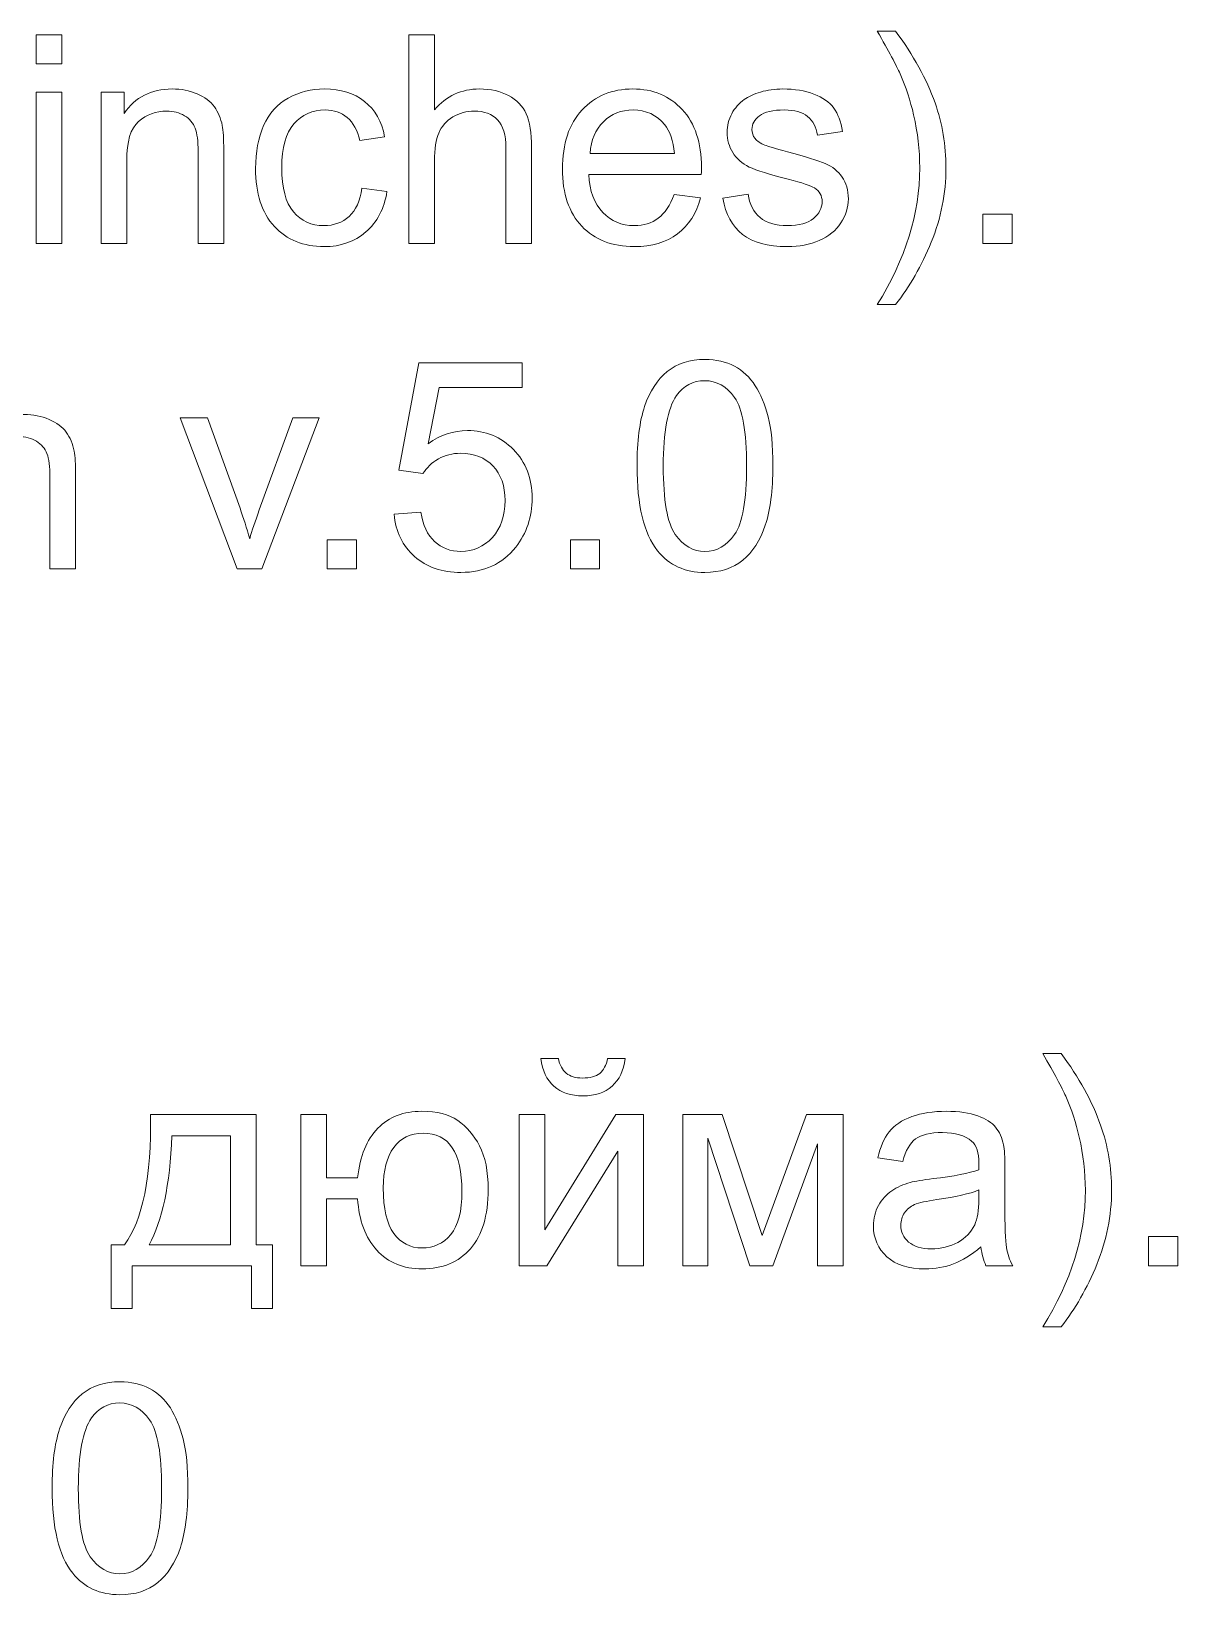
# Model space of a CAD drawing. Header units: millimetres. Extents: x -712 to 738, y -887 to 928.
# Drawn here: x 532.4 to 682.3, y 609.8 to 814.2 of the extents above; entities that cross this region are included whole.
import ezdxf

# ---------------------------------------------------------------- set-up
doc = ezdxf.new("R2010")
doc.units = ezdxf.units.MM
doc.header["$MEASUREMENT"] = 0
doc.layers.add('layer 1', color=7, linetype='Continuous')

msp = doc.modelspace()

# ---------------------------------------------------------------- linework, layer by layer
at = {"layer": 'layer 1', "color": 250, "lineweight": 9}
for points, knots in [([(533.0686, 809.9743), (533.0686, 809.9743), (533.0686, 813.7845), (533.0686, 813.7845), (533.0686, 813.7845), (533.0686, 813.7845), (536.4216, 813.7845), (536.4216, 813.7845), (536.4216, 813.7845), (536.4216, 813.7845), (536.4216, 809.9743), (536.4216, 809.9743), (536.4216, 809.9743), (536.4216, 809.9743), (533.0686, 809.9743), (533.0686, 809.9743)], [0, 0, 0, 0, 0.2, 0.2, 0.2, 0.2, 0.4, 0.4, 0.4, 0.4, 0.6, 0.6, 0.6, 0.6, 1, 1, 1, 1]), ([(581.7756, 786.5035), (581.7756, 786.5035), (581.7756, 813.7845), (581.7756, 813.7845), (581.7756, 813.7845), (581.7756, 813.7845), (585.1286, 813.7845), (585.1286, 813.7845), (585.1286, 813.7845), (585.1286, 813.7845), (585.1286, 803.9669), (585.1286, 803.9669), (585.1286, 803.9669), (586.6844, 805.7894), (588.6467, 806.6975), (591.0217, 806.6975), (591.0217, 806.6975), (592.4759, 806.6975), (593.7396, 806.4117), (594.8192, 805.8339), (594.8192, 805.8339), (595.8924, 805.256), (596.6608, 804.4622), (597.1243, 803.4461), (597.1243, 803.4461), (597.5879, 802.4301), (597.8165, 800.9505), (597.8165, 799.02), (597.8165, 799.02), (597.8165, 799.02), (597.8165, 786.5035), (597.8165, 786.5035), (597.8165, 786.5035), (597.8165, 786.5035), (594.4636, 786.5035), (594.4636, 786.5035), (594.4636, 786.5035), (594.4636, 786.5035), (594.4636, 799.0073), (594.4636, 799.0073), (594.4636, 799.0073), (594.4636, 800.6774), (594.1016, 801.8967), (593.384, 802.6587), (593.384, 802.6587), (592.6601, 803.4207), (591.644, 803.8018), (590.3232, 803.8018), (590.3232, 803.8018), (589.3389, 803.8018), (588.4117, 803.5478), (587.5417, 803.0334), (587.5417, 803.0334), (586.6717, 802.519), (586.0557, 801.8205), (585.6811, 800.9378), (585.6811, 800.9378), (585.3128, 800.0614), (585.1286, 798.8485), (585.1286, 797.299), (585.1286, 797.299), (585.1286, 797.299), (585.1286, 786.5035), (585.1286, 786.5035), (585.1286, 786.5035), (585.1286, 786.5035), (581.7756, 786.5035), (581.7756, 786.5035)], [0, 0, 0, 0, 0.05555556, 0.05555556, 0.05555556, 0.05555556, 0.11111111, 0.11111111, 0.11111111, 0.11111111, 0.16666667, 0.16666667, 0.16666667, 0.16666667, 0.22222222, 0.22222222, 0.22222222, 0.22222222, 0.27777778, 0.27777778, 0.27777778, 0.27777778, 0.33333333, 0.33333333, 0.33333333, 0.33333333, 0.38888889, 0.38888889, 0.38888889, 0.38888889, 0.44444444, 0.44444444, 0.44444444, 0.44444444, 0.5, 0.5, 0.5, 0.5, 0.55555556, 0.55555556, 0.55555556, 0.55555556, 0.61111111, 0.61111111, 0.61111111, 0.61111111, 0.66666667, 0.66666667, 0.66666667, 0.66666667, 0.72222222, 0.72222222, 0.72222222, 0.72222222, 0.77777778, 0.77777778, 0.77777778, 0.77777778, 0.83333333, 0.83333333, 0.83333333, 0.83333333, 0.88888889, 0.88888889, 0.88888889, 0.88888889, 1, 1, 1, 1]), ([(645.4185, 778.5021), (645.4185, 778.5021), (643.0181, 778.5021), (643.0181, 778.5021), (643.0181, 778.5021), (646.7267, 784.4523), (648.581, 790.4089), (648.581, 796.3719), (648.581, 796.3719), (648.581, 798.7025), (648.3143, 801.014), (647.7809, 803.3064), (647.7809, 803.3064), (647.3617, 805.1671), (646.7712, 806.9515), (646.0155, 808.6661), (646.0155, 808.6661), (645.5328, 809.7774), (644.5295, 811.6381), (643.0181, 814.2417), (643.0181, 814.2417), (643.0181, 814.2417), (645.4185, 814.2417), (645.4185, 814.2417), (645.4185, 814.2417), (647.7428, 811.13), (649.4637, 808.0057), (650.5813, 804.8686), (650.5813, 804.8686), (651.5339, 802.1697), (652.0102, 799.3438), (652.0102, 796.3909), (652.0102, 796.3909), (652.0102, 793.0443), (651.3688, 789.8057), (650.086, 786.6813), (650.086, 786.6813), (648.8096, 783.557), (647.2538, 780.8327), (645.4185, 778.5021)], [0, 0, 0, 0, 0.09090909, 0.09090909, 0.09090909, 0.09090909, 0.18181818, 0.18181818, 0.18181818, 0.18181818, 0.27272727, 0.27272727, 0.27272727, 0.27272727, 0.36363636, 0.36363636, 0.36363636, 0.36363636, 0.45454545, 0.45454545, 0.45454545, 0.45454545, 0.54545455, 0.54545455, 0.54545455, 0.54545455, 0.63636364, 0.63636364, 0.63636364, 0.63636364, 0.72727273, 0.72727273, 0.72727273, 0.72727273, 0.81818182, 0.81818182, 0.81818182, 0.81818182, 1, 1, 1, 1]), ([(533.0686, 786.5035), (533.0686, 786.5035), (533.0686, 806.2784), (533.0686, 806.2784), (533.0686, 806.2784), (533.0686, 806.2784), (536.4216, 806.2784), (536.4216, 806.2784), (536.4216, 806.2784), (536.4216, 806.2784), (536.4216, 786.5035), (536.4216, 786.5035), (536.4216, 786.5035), (536.4216, 786.5035), (533.0686, 786.5035), (533.0686, 786.5035)], [0, 0, 0, 0, 0.2, 0.2, 0.2, 0.2, 0.4, 0.4, 0.4, 0.4, 0.6, 0.6, 0.6, 0.6, 1, 1, 1, 1]), ([(541.5336, 786.5035), (541.5336, 786.5035), (541.5336, 806.2784), (541.5336, 806.2784), (541.5336, 806.2784), (541.5336, 806.2784), (544.5437, 806.2784), (544.5437, 806.2784), (544.5437, 806.2784), (544.5437, 806.2784), (544.5437, 803.4715), (544.5437, 803.4715), (544.5437, 803.4715), (545.9915, 805.6243), (548.0872, 806.6975), (550.8241, 806.6975), (550.8241, 806.6975), (552.018, 806.6975), (553.1103, 806.4816), (554.1073, 806.0561), (554.1073, 806.0561), (555.1043, 805.6307), (555.8536, 805.0655), (556.3489, 804.3733), (556.3489, 804.3733), (556.8442, 803.6811), (557.1935, 802.8556), (557.3904, 801.903), (557.3904, 801.903), (557.511, 801.2807), (557.5745, 800.1948), (557.5745, 798.6453), (557.5745, 798.6453), (557.5745, 798.6453), (557.5745, 786.5035), (557.5745, 786.5035), (557.5745, 786.5035), (557.5745, 786.5035), (554.2216, 786.5035), (554.2216, 786.5035), (554.2216, 786.5035), (554.2216, 786.5035), (554.2216, 798.5183), (554.2216, 798.5183), (554.2216, 798.5183), (554.2216, 799.8836), (554.0946, 800.906), (553.8342, 801.5792), (553.8342, 801.5792), (553.5738, 802.2523), (553.1103, 802.7921), (552.4498, 803.1985), (552.4498, 803.1985), (551.7894, 803.5986), (551.0083, 803.8018), (550.1193, 803.8018), (550.1193, 803.8018), (548.6968, 803.8018), (547.4712, 803.3509), (546.4361, 802.4428), (546.4361, 802.4428), (545.401, 801.5411), (544.8866, 799.8201), (544.8866, 797.2927), (544.8866, 797.2927), (544.8866, 797.2927), (544.8866, 786.5035), (544.8866, 786.5035), (544.8866, 786.5035), (544.8866, 786.5035), (541.5336, 786.5035), (541.5336, 786.5035)], [0, 0, 0, 0, 0.05263158, 0.05263158, 0.05263158, 0.05263158, 0.10526316, 0.10526316, 0.10526316, 0.10526316, 0.15789474, 0.15789474, 0.15789474, 0.15789474, 0.21052632, 0.21052632, 0.21052632, 0.21052632, 0.26315789, 0.26315789, 0.26315789, 0.26315789, 0.31578947, 0.31578947, 0.31578947, 0.31578947, 0.36842105, 0.36842105, 0.36842105, 0.36842105, 0.42105263, 0.42105263, 0.42105263, 0.42105263, 0.47368421, 0.47368421, 0.47368421, 0.47368421, 0.52631579, 0.52631579, 0.52631579, 0.52631579, 0.57894737, 0.57894737, 0.57894737, 0.57894737, 0.63157895, 0.63157895, 0.63157895, 0.63157895, 0.68421053, 0.68421053, 0.68421053, 0.68421053, 0.73684211, 0.73684211, 0.73684211, 0.73684211, 0.78947368, 0.78947368, 0.78947368, 0.78947368, 0.84210526, 0.84210526, 0.84210526, 0.84210526, 0.89473684, 0.89473684, 0.89473684, 0.89473684, 1, 1, 1, 1]), ([(575.6412, 793.7429), (575.6412, 793.7429), (578.9179, 793.2856), (578.9179, 793.2856), (578.9179, 793.2856), (578.556, 791.0313), (577.6415, 789.2722), (576.1619, 787.9958), (576.1619, 787.9958), (574.6823, 786.7194), (572.8597, 786.0844), (570.707, 786.0844), (570.707, 786.0844), (568.0081, 786.0844), (565.8363, 786.9671), (564.1979, 788.7325), (564.1979, 788.7325), (562.5532, 790.4978), (561.734, 793.0253), (561.734, 796.3147), (561.734, 796.3147), (561.734, 798.4484), (562.0896, 800.3091), (562.7945, 801.9094), (562.7945, 801.9094), (563.4994, 803.5033), (564.5726, 804.7035), (566.0204, 805.4973), (566.0204, 805.4973), (567.462, 806.2974), (569.0305, 806.6975), (570.7324, 806.6975), (570.7324, 806.6975), (572.8724, 806.6975), (574.6315, 806.1577), (575.9904, 805.0718), (575.9904, 805.0718), (577.3558, 803.9859), (578.2321, 802.4428), (578.6131, 800.4488), (578.6131, 800.4488), (578.6131, 800.4488), (575.3745, 799.9535), (575.3745, 799.9535), (575.3745, 799.9535), (575.0633, 801.2807), (574.5172, 802.2777), (573.7234, 802.9508), (573.7234, 802.9508), (572.9359, 803.6176), (571.9834, 803.9542), (570.8657, 803.9542), (570.8657, 803.9542), (569.1765, 803.9542), (567.8049, 803.3509), (566.7444, 802.1443), (566.7444, 802.1443), (565.6902, 800.9314), (565.1631, 799.0263), (565.1631, 796.41), (565.1631, 796.41), (565.1631, 793.7556), (565.6712, 791.8314), (566.6872, 790.6312), (566.6872, 790.6312), (567.7096, 789.431), (569.0368, 788.8277), (570.6689, 788.8277), (570.6689, 788.8277), (571.9897, 788.8277), (573.0883, 789.2278), (573.9647, 790.0343), (573.9647, 790.0343), (574.8474, 790.8344), (575.4062, 792.0727), (575.6412, 793.7429)], [0, 0, 0, 0, 0.05, 0.05, 0.05, 0.05, 0.1, 0.1, 0.1, 0.1, 0.15, 0.15, 0.15, 0.15, 0.2, 0.2, 0.2, 0.2, 0.25, 0.25, 0.25, 0.25, 0.3, 0.3, 0.3, 0.3, 0.35, 0.35, 0.35, 0.35, 0.4, 0.4, 0.4, 0.4, 0.45, 0.45, 0.45, 0.45, 0.5, 0.5, 0.5, 0.5, 0.55, 0.55, 0.55, 0.55, 0.6, 0.6, 0.6, 0.6, 0.65, 0.65, 0.65, 0.65, 0.7, 0.7, 0.7, 0.7, 0.75, 0.75, 0.75, 0.75, 0.8, 0.8, 0.8, 0.8, 0.85, 0.85, 0.85, 0.85, 0.9, 0.9, 0.9, 0.9, 1, 1, 1, 1]), ([(616.4547, 792.9046), (616.4547, 792.9046), (619.922, 792.4474), (619.922, 792.4474), (619.922, 792.4474), (619.3822, 790.4343), (618.3725, 788.8658), (616.8992, 787.7545), (616.8992, 787.7545), (615.4259, 786.6432), (613.5463, 786.0844), (611.2538, 786.0844), (611.2538, 786.0844), (608.3707, 786.0844), (606.0846, 786.9734), (604.3954, 788.7515), (604.3954, 788.7515), (602.7063, 790.5233), (601.8617, 793.0189), (601.8617, 796.2258), (601.8617, 796.2258), (601.8617, 799.5407), (602.7126, 802.1189), (604.4208, 803.9478), (604.4208, 803.9478), (606.1291, 805.7831), (608.3453, 806.6975), (611.0696, 806.6975), (611.0696, 806.6975), (613.705, 806.6975), (615.8578, 805.8021), (617.5279, 804.005), (617.5279, 804.005), (619.198, 802.2078), (620.0363, 799.6804), (620.0363, 796.4227), (620.0363, 796.4227), (620.0363, 796.2258), (620.0299, 795.9274), (620.0172, 795.5337), (620.0172, 795.5337), (620.0172, 795.5337), (605.2908, 795.5337), (605.2908, 795.5337), (605.2908, 795.5337), (605.4178, 793.3682), (606.0275, 791.7044), (607.1324, 790.555), (607.1324, 790.555), (608.231, 789.4056), (609.6091, 788.8277), (611.2538, 788.8277), (611.2538, 788.8277), (612.4794, 788.8277), (613.5272, 789.1516), (614.3908, 789.7993), (614.3908, 789.7993), (615.2608, 790.447), (615.9467, 791.4821), (616.4547, 792.9046)], [0, 0, 0, 0, 0.0625, 0.0625, 0.0625, 0.0625, 0.125, 0.125, 0.125, 0.125, 0.1875, 0.1875, 0.1875, 0.1875, 0.25, 0.25, 0.25, 0.25, 0.3125, 0.3125, 0.3125, 0.3125, 0.375, 0.375, 0.375, 0.375, 0.4375, 0.4375, 0.4375, 0.4375, 0.5, 0.5, 0.5, 0.5, 0.5625, 0.5625, 0.5625, 0.5625, 0.625, 0.625, 0.625, 0.625, 0.6875, 0.6875, 0.6875, 0.6875, 0.75, 0.75, 0.75, 0.75, 0.8125, 0.8125, 0.8125, 0.8125, 0.875, 0.875, 0.875, 0.875, 1, 1, 1, 1]), ([(622.8241, 792.4093), (622.8241, 792.4093), (626.1389, 792.9427), (626.1389, 792.9427), (626.1389, 792.9427), (626.3231, 791.6155), (626.8438, 790.5995), (627.6948, 789.8882), (627.6948, 789.8882), (628.5457, 789.1833), (629.7396, 788.8277), (631.2636, 788.8277), (631.2636, 788.8277), (632.8068, 788.8277), (633.9498, 789.1389), (634.6992, 789.7676), (634.6992, 789.7676), (635.4421, 790.3899), (635.8168, 791.1265), (635.8168, 791.9711), (635.8168, 791.9711), (635.8168, 792.7268), (635.4802, 793.3237), (634.8135, 793.7556), (634.8135, 793.7556), (634.3435, 794.054), (633.2005, 794.4287), (631.3843, 794.8923), (631.3843, 794.8923), (628.9331, 795.5082), (627.2375, 796.0417), (626.285, 796.4925), (626.285, 796.4925), (625.3388, 796.9498), (624.6212, 797.5721), (624.1322, 798.3722), (624.1322, 798.3722), (623.6432, 799.166), (623.3956, 800.0487), (623.3956, 801.014), (623.3956, 801.014), (623.3956, 801.8967), (623.5988, 802.7095), (623.9989, 803.4588), (623.9989, 803.4588), (624.4053, 804.2082), (624.9514, 804.8305), (625.6436, 805.3258), (625.6436, 805.3258), (626.1643, 805.7069), (626.8756, 806.0307), (627.771, 806.2974), (627.771, 806.2974), (628.6727, 806.5642), (629.6316, 806.6975), (630.6604, 806.6975), (630.6604, 806.6975), (632.2098, 806.6975), (633.5688, 806.4752), (634.7373, 806.0244), (634.7373, 806.0244), (635.9121, 805.5799), (636.7757, 804.9702), (637.3345, 804.2082), (637.3345, 804.2082), (637.887, 803.4398), (638.2744, 802.4174), (638.4839, 801.1346), (638.4839, 801.1346), (638.4839, 801.1346), (635.2072, 800.6774), (635.2072, 800.6774), (635.2072, 800.6774), (635.0611, 801.7062), (634.6293, 802.5126), (633.9181, 803.0905), (633.9181, 803.0905), (633.2068, 803.6684), (632.2035, 803.9542), (630.9017, 803.9542), (630.9017, 803.9542), (629.3712, 803.9542), (628.2726, 803.7002), (627.6185, 803.1921), (627.6185, 803.1921), (626.9645, 802.6841), (626.6342, 802.0872), (626.6342, 801.4077), (626.6342, 801.4077), (626.6342, 800.9759), (626.7676, 800.5822), (627.0407, 800.2329), (627.0407, 800.2329), (627.3137, 799.8773), (627.7392, 799.5788), (628.3234, 799.3438), (628.3234, 799.3438), (628.66, 799.2168), (629.6379, 798.9311), (631.2763, 798.4865), (631.2763, 798.4865), (633.6386, 797.8579), (635.2897, 797.3371), (636.2296, 796.9371), (636.2296, 796.9371), (637.1694, 796.537), (637.9061, 795.9464), (638.4395, 795.1844), (638.4395, 795.1844), (638.9793, 794.416), (639.246, 793.4634), (639.246, 792.3204), (639.246, 792.3204), (639.246, 791.2091), (638.9221, 790.1613), (638.268, 789.177), (638.268, 789.177), (637.6139, 788.1927), (636.6741, 787.4306), (635.4485, 786.8909), (635.4485, 786.8909), (634.2165, 786.3511), (632.8258, 786.0844), (631.2763, 786.0844), (631.2763, 786.0844), (628.7108, 786.0844), (626.7486, 786.6178), (625.4023, 787.6783), (625.4023, 787.6783), (624.056, 788.7452), (623.1987, 790.32), (622.8241, 792.4093)], [0, 0, 0, 0, 0.02941176, 0.02941176, 0.02941176, 0.02941176, 0.05882353, 0.05882353, 0.05882353, 0.05882353, 0.08823529, 0.08823529, 0.08823529, 0.08823529, 0.11764706, 0.11764706, 0.11764706, 0.11764706, 0.14705882, 0.14705882, 0.14705882, 0.14705882, 0.17647059, 0.17647059, 0.17647059, 0.17647059, 0.20588235, 0.20588235, 0.20588235, 0.20588235, 0.23529412, 0.23529412, 0.23529412, 0.23529412, 0.26470588, 0.26470588, 0.26470588, 0.26470588, 0.29411765, 0.29411765, 0.29411765, 0.29411765, 0.32352941, 0.32352941, 0.32352941, 0.32352941, 0.35294118, 0.35294118, 0.35294118, 0.35294118, 0.38235294, 0.38235294, 0.38235294, 0.38235294, 0.41176471, 0.41176471, 0.41176471, 0.41176471, 0.44117647, 0.44117647, 0.44117647, 0.44117647, 0.47058824, 0.47058824, 0.47058824, 0.47058824, 0.5, 0.5, 0.5, 0.5, 0.52941176, 0.52941176, 0.52941176, 0.52941176, 0.55882353, 0.55882353, 0.55882353, 0.55882353, 0.58823529, 0.58823529, 0.58823529, 0.58823529, 0.61764706, 0.61764706, 0.61764706, 0.61764706, 0.64705882, 0.64705882, 0.64705882, 0.64705882, 0.67647059, 0.67647059, 0.67647059, 0.67647059, 0.70588235, 0.70588235, 0.70588235, 0.70588235, 0.73529412, 0.73529412, 0.73529412, 0.73529412, 0.76470588, 0.76470588, 0.76470588, 0.76470588, 0.79411765, 0.79411765, 0.79411765, 0.79411765, 0.82352941, 0.82352941, 0.82352941, 0.82352941, 0.85294118, 0.85294118, 0.85294118, 0.85294118, 0.88235294, 0.88235294, 0.88235294, 0.88235294, 0.91176471, 0.91176471, 0.91176471, 0.91176471, 0.94117647, 0.94117647, 0.94117647, 0.94117647, 1, 1, 1, 1]), ([(605.4814, 798.277), (605.4814, 798.277), (616.4928, 798.277), (616.4928, 798.277), (616.4928, 798.277), (616.3467, 799.9408), (615.9213, 801.1854), (615.2291, 802.0173), (615.2291, 802.0173), (614.1686, 803.3064), (612.7842, 803.9542), (611.0887, 803.9542), (611.0887, 803.9542), (609.5519, 803.9542), (608.2628, 803.4398), (607.215, 802.411), (607.215, 802.411), (606.1735, 801.3823), (605.5957, 800.0043), (605.4814, 798.277)], [0, 0, 0, 0, 0.16666667, 0.16666667, 0.16666667, 0.16666667, 0.33333333, 0.33333333, 0.33333333, 0.33333333, 0.5, 0.5, 0.5, 0.5, 0.66666667, 0.66666667, 0.66666667, 0.66666667, 1, 1, 1, 1]), ([(656.8491, 786.5035), (656.8491, 786.5035), (656.8491, 790.3137), (656.8491, 790.3137), (656.8491, 790.3137), (656.8491, 790.3137), (660.6593, 790.3137), (660.6593, 790.3137), (660.6593, 790.3137), (660.6593, 790.3137), (660.6593, 786.5035), (660.6593, 786.5035), (660.6593, 786.5035), (660.6593, 786.5035), (656.8491, 786.5035), (656.8491, 786.5035)], [0, 0, 0, 0, 0.2, 0.2, 0.2, 0.2, 0.4, 0.4, 0.4, 0.4, 0.6, 0.6, 0.6, 0.6, 1, 1, 1, 1]), ([(579.8389, 751.1005), (579.8389, 751.1005), (583.3443, 751.3672), (583.3443, 751.3672), (583.3443, 751.3672), (583.6046, 749.6589), (584.2079, 748.3762), (585.1477, 747.5125), (585.1477, 747.5125), (586.0876, 746.6552), (587.237, 746.2234), (588.5896, 746.2234), (588.5896, 746.2234), (590.2216, 746.2234), (591.587, 746.833), (592.6983, 748.046), (592.6983, 748.046), (593.8032, 749.2652), (594.3557, 750.8782), (594.3557, 752.8849), (594.3557, 752.8849), (594.3557, 754.7963), (593.8286, 756.3014), (592.7681, 757.4063), (592.7681, 757.4063), (591.7076, 758.5113), (590.3042, 759.0638), (588.5579, 759.0638), (588.5579, 759.0638), (587.472, 759.0638), (586.5004, 758.8161), (585.6367, 758.3208), (585.6367, 758.3208), (584.7794, 757.8254), (584.1063, 757.1841), (583.611, 756.3966), (583.611, 756.3966), (583.611, 756.3966), (580.4485, 756.8538), (580.4485, 756.8538), (580.4485, 756.8538), (580.4485, 756.8538), (583.0775, 770.8753), (583.0775, 770.8753), (583.0775, 770.8753), (583.0775, 770.8753), (596.6037, 770.8753), (596.6037, 770.8753), (596.6037, 770.8753), (596.6037, 770.8753), (596.6037, 767.6748), (596.6037, 767.6748), (596.6037, 767.6748), (596.6037, 767.6748), (585.751, 767.6748), (585.751, 767.6748), (585.751, 767.6748), (585.751, 767.6748), (584.2968, 760.3148), (584.2968, 760.3148), (584.2968, 760.3148), (585.9288, 761.4642), (587.6434, 762.0357), (589.4342, 762.0357), (589.4342, 762.0357), (591.8092, 762.0357), (593.8159, 761.2102), (595.448, 759.5591), (595.448, 759.5591), (597.08, 757.908), (597.8992, 755.787), (597.8992, 753.1961), (597.8992, 753.1961), (597.8992, 750.7258), (597.1816, 748.5921), (595.7464, 746.7949), (595.7464, 746.7949), (594.0001, 744.585), (591.6124, 743.4801), (588.5896, 743.4801), (588.5896, 743.4801), (586.113, 743.4801), (584.0936, 744.1786), (582.5251, 745.5693), (582.5251, 745.5693), (580.9565, 746.9601), (580.0611, 748.8016), (579.8389, 751.1005)], [0, 0, 0, 0, 0.04347826, 0.04347826, 0.04347826, 0.04347826, 0.08695652, 0.08695652, 0.08695652, 0.08695652, 0.13043478, 0.13043478, 0.13043478, 0.13043478, 0.17391304, 0.17391304, 0.17391304, 0.17391304, 0.2173913, 0.2173913, 0.2173913, 0.2173913, 0.26086957, 0.26086957, 0.26086957, 0.26086957, 0.30434783, 0.30434783, 0.30434783, 0.30434783, 0.34782609, 0.34782609, 0.34782609, 0.34782609, 0.39130435, 0.39130435, 0.39130435, 0.39130435, 0.43478261, 0.43478261, 0.43478261, 0.43478261, 0.47826087, 0.47826087, 0.47826087, 0.47826087, 0.52173913, 0.52173913, 0.52173913, 0.52173913, 0.56521739, 0.56521739, 0.56521739, 0.56521739, 0.60869565, 0.60869565, 0.60869565, 0.60869565, 0.65217391, 0.65217391, 0.65217391, 0.65217391, 0.69565217, 0.69565217, 0.69565217, 0.69565217, 0.73913043, 0.73913043, 0.73913043, 0.73913043, 0.7826087, 0.7826087, 0.7826087, 0.7826087, 0.82608696, 0.82608696, 0.82608696, 0.82608696, 0.86956522, 0.86956522, 0.86956522, 0.86956522, 0.91304348, 0.91304348, 0.91304348, 0.91304348, 1, 1, 1, 1]), ([(611.6159, 757.4), (611.6159, 760.6196), (611.9461, 763.2232), (612.6065, 765.1918), (612.6065, 765.1918), (613.2733, 767.1668), (614.2576, 768.6845), (615.5658, 769.745), (615.5658, 769.745), (616.8676, 770.8055), (618.5123, 771.3326), (620.4936, 771.3326), (620.4936, 771.3326), (621.9542, 771.3326), (623.237, 771.0405), (624.3483, 770.4499), (624.3483, 770.4499), (625.4532, 769.8593), (626.3677, 769.0084), (627.0789, 767.897), (627.0789, 767.897), (627.7901, 766.7921), (628.349, 765.4395), (628.7554, 763.8455), (628.7554, 763.8455), (629.1682, 762.2516), (629.3714, 760.0989), (629.3714, 757.4), (629.3714, 757.4), (629.3714, 754.1994), (629.0411, 751.6085), (628.3871, 749.6399), (628.3871, 749.6399), (627.733, 747.6649), (626.7487, 746.1472), (625.4405, 745.0804), (625.4405, 745.0804), (624.1387, 744.0135), (622.4876, 743.4801), (620.4936, 743.4801), (620.4936, 743.4801), (617.8709, 743.4801), (615.8071, 744.4136), (614.3084, 746.2869), (614.3084, 746.2869), (612.5113, 748.573), (611.6159, 752.2753), (611.6159, 757.4)], [0, 0, 0, 0, 0.07692308, 0.07692308, 0.07692308, 0.07692308, 0.15384615, 0.15384615, 0.15384615, 0.15384615, 0.23076923, 0.23076923, 0.23076923, 0.23076923, 0.30769231, 0.30769231, 0.30769231, 0.30769231, 0.38461538, 0.38461538, 0.38461538, 0.38461538, 0.46153846, 0.46153846, 0.46153846, 0.46153846, 0.53846154, 0.53846154, 0.53846154, 0.53846154, 0.61538462, 0.61538462, 0.61538462, 0.61538462, 0.69230769, 0.69230769, 0.69230769, 0.69230769, 0.76923077, 0.76923077, 0.76923077, 0.76923077, 0.84615385, 0.84615385, 0.84615385, 0.84615385, 1, 1, 1, 1]), ([(615.0451, 757.3873), (615.0451, 752.8976), (615.5658, 749.9129), (616.6136, 748.4397), (616.6136, 748.4397), (617.6614, 746.9601), (618.9568, 746.2234), (620.4936, 746.2234), (620.4936, 746.2234), (622.0304, 746.2234), (623.3259, 746.9664), (624.3737, 748.446), (624.3737, 748.446), (625.4215, 749.932), (625.9422, 752.9103), (625.9422, 757.3873), (625.9422, 757.3873), (625.9422, 761.8769), (625.4215, 764.8616), (624.3737, 766.3349), (624.3737, 766.3349), (623.3322, 767.8145), (622.024, 768.5511), (620.4555, 768.5511), (620.4555, 768.5511), (618.9187, 768.5511), (617.6868, 767.897), (616.766, 766.5952), (616.766, 766.5952), (615.6166, 764.9378), (615.0451, 761.8642), (615.0451, 757.3873)], [0, 0, 0, 0, 0.11111111, 0.11111111, 0.11111111, 0.11111111, 0.22222222, 0.22222222, 0.22222222, 0.22222222, 0.33333333, 0.33333333, 0.33333333, 0.33333333, 0.44444444, 0.44444444, 0.44444444, 0.44444444, 0.55555556, 0.55555556, 0.55555556, 0.55555556, 0.66666667, 0.66666667, 0.66666667, 0.66666667, 0.77777778, 0.77777778, 0.77777778, 0.77777778, 1, 1, 1, 1]), ([(522.1652, 743.9373), (522.1652, 743.9373), (522.1652, 763.7122), (522.1652, 763.7122), (522.1652, 763.7122), (522.1652, 763.7122), (525.1753, 763.7122), (525.1753, 763.7122), (525.1753, 763.7122), (525.1753, 763.7122), (525.1753, 760.9053), (525.1753, 760.9053), (525.1753, 760.9053), (526.6231, 763.0581), (528.7188, 764.1313), (531.4557, 764.1313), (531.4557, 764.1313), (532.6496, 764.1313), (533.7419, 763.9154), (534.7389, 763.4899), (534.7389, 763.4899), (535.7359, 763.0645), (536.4852, 762.4993), (536.9805, 761.8071), (536.9805, 761.8071), (537.4758, 761.1149), (537.8251, 760.2894), (538.022, 759.3368), (538.022, 759.3368), (538.1426, 758.7145), (538.2061, 757.6286), (538.2061, 756.0791), (538.2061, 756.0791), (538.2061, 756.0791), (538.2061, 743.9373), (538.2061, 743.9373), (538.2061, 743.9373), (538.2061, 743.9373), (534.8532, 743.9373), (534.8532, 743.9373), (534.8532, 743.9373), (534.8532, 743.9373), (534.8532, 755.9521), (534.8532, 755.9521), (534.8532, 755.9521), (534.8532, 757.3174), (534.7262, 758.3398), (534.4658, 759.013), (534.4658, 759.013), (534.2054, 759.6861), (533.7419, 760.2259), (533.0814, 760.6323), (533.0814, 760.6323), (532.421, 761.0324), (531.6399, 761.2356), (530.7509, 761.2356), (530.7509, 761.2356), (529.3284, 761.2356), (528.1028, 760.7847), (527.0677, 759.8766), (527.0677, 759.8766), (526.0326, 758.9749), (525.5182, 757.2539), (525.5182, 754.7265), (525.5182, 754.7265), (525.5182, 754.7265), (525.5182, 743.9373), (525.5182, 743.9373), (525.5182, 743.9373), (525.5182, 743.9373), (522.1652, 743.9373), (522.1652, 743.9373)], [0, 0, 0, 0, 0.05263158, 0.05263158, 0.05263158, 0.05263158, 0.10526316, 0.10526316, 0.10526316, 0.10526316, 0.15789474, 0.15789474, 0.15789474, 0.15789474, 0.21052632, 0.21052632, 0.21052632, 0.21052632, 0.26315789, 0.26315789, 0.26315789, 0.26315789, 0.31578947, 0.31578947, 0.31578947, 0.31578947, 0.36842105, 0.36842105, 0.36842105, 0.36842105, 0.42105263, 0.42105263, 0.42105263, 0.42105263, 0.47368421, 0.47368421, 0.47368421, 0.47368421, 0.52631579, 0.52631579, 0.52631579, 0.52631579, 0.57894737, 0.57894737, 0.57894737, 0.57894737, 0.63157895, 0.63157895, 0.63157895, 0.63157895, 0.68421053, 0.68421053, 0.68421053, 0.68421053, 0.73684211, 0.73684211, 0.73684211, 0.73684211, 0.78947368, 0.78947368, 0.78947368, 0.78947368, 0.84210526, 0.84210526, 0.84210526, 0.84210526, 0.89473684, 0.89473684, 0.89473684, 0.89473684, 1, 1, 1, 1]), ([(559.3463, 743.9373), (559.3463, 743.9373), (551.8847, 763.7122), (551.8847, 763.7122), (551.8847, 763.7122), (551.8847, 763.7122), (555.4727, 763.7122), (555.4727, 763.7122), (555.4727, 763.7122), (555.4727, 763.7122), (559.702, 751.8688), (559.702, 751.8688), (559.702, 751.8688), (560.1592, 750.5924), (560.5847, 749.2652), (560.972, 747.8872), (560.972, 747.8872), (561.2705, 748.9286), (561.6833, 750.1797), (562.223, 751.6466), (562.223, 751.6466), (562.223, 751.6466), (566.6175, 763.7122), (566.6175, 763.7122), (566.6175, 763.7122), (566.6175, 763.7122), (570.0593, 763.7122), (570.0593, 763.7122), (570.0593, 763.7122), (570.0593, 763.7122), (562.5723, 743.9373), (562.5723, 743.9373), (562.5723, 743.9373), (562.5723, 743.9373), (559.3463, 743.9373), (559.3463, 743.9373)], [0, 0, 0, 0, 0.1, 0.1, 0.1, 0.1, 0.2, 0.2, 0.2, 0.2, 0.3, 0.3, 0.3, 0.3, 0.4, 0.4, 0.4, 0.4, 0.5, 0.5, 0.5, 0.5, 0.6, 0.6, 0.6, 0.6, 0.7, 0.7, 0.7, 0.7, 0.8, 0.8, 0.8, 0.8, 1, 1, 1, 1]), ([(571.1199, 743.9373), (571.1199, 743.9373), (571.1199, 747.7475), (571.1199, 747.7475), (571.1199, 747.7475), (571.1199, 747.7475), (574.9301, 747.7475), (574.9301, 747.7475), (574.9301, 747.7475), (574.9301, 747.7475), (574.9301, 743.9373), (574.9301, 743.9373), (574.9301, 743.9373), (574.9301, 743.9373), (571.1199, 743.9373), (571.1199, 743.9373)], [0, 0, 0, 0, 0.2, 0.2, 0.2, 0.2, 0.4, 0.4, 0.4, 0.4, 0.6, 0.6, 0.6, 0.6, 1, 1, 1, 1]), ([(602.8969, 743.9373), (602.8969, 743.9373), (602.8969, 747.7475), (602.8969, 747.7475), (602.8969, 747.7475), (602.8969, 747.7475), (606.7071, 747.7475), (606.7071, 747.7475), (606.7071, 747.7475), (606.7071, 747.7475), (606.7071, 743.9373), (606.7071, 743.9373), (606.7071, 743.9373), (606.7071, 743.9373), (602.8969, 743.9373), (602.8969, 743.9373)], [0, 0, 0, 0, 0.2, 0.2, 0.2, 0.2, 0.4, 0.4, 0.4, 0.4, 0.6, 0.6, 0.6, 0.6, 1, 1, 1, 1]), ([(607.7708, 679.9179), (607.7708, 679.9179), (610.0569, 679.9179), (610.0569, 679.9179), (610.0569, 679.9179), (609.8728, 678.3493), (609.3012, 677.1428), (608.3487, 676.3045), (608.3487, 676.3045), (607.3961, 675.4599), (606.1324, 675.0408), (604.5512, 675.0408), (604.5512, 675.0408), (602.9636, 675.0408), (601.6936, 675.4599), (600.7474, 676.2918), (600.7474, 676.2918), (599.8012, 677.1301), (599.2296, 678.3366), (599.0455, 679.9179), (599.0455, 679.9179), (599.0455, 679.9179), (601.3316, 679.9179), (601.3316, 679.9179), (601.3316, 679.9179), (601.503, 679.0606), (601.8523, 678.4192), (602.3667, 678.0001), (602.3667, 678.0001), (602.8811, 677.5746), (603.5796, 677.365), (604.4496, 677.365), (604.4496, 677.365), (605.4593, 677.365), (606.2213, 677.5682), (606.7357, 677.981), (606.7357, 677.981), (607.2501, 678.3874), (607.5993, 679.0352), (607.7708, 679.9179)], [0, 0, 0, 0, 0.09090909, 0.09090909, 0.09090909, 0.09090909, 0.18181818, 0.18181818, 0.18181818, 0.18181818, 0.27272727, 0.27272727, 0.27272727, 0.27272727, 0.36363636, 0.36363636, 0.36363636, 0.36363636, 0.45454545, 0.45454545, 0.45454545, 0.45454545, 0.54545455, 0.54545455, 0.54545455, 0.54545455, 0.63636364, 0.63636364, 0.63636364, 0.63636364, 0.72727273, 0.72727273, 0.72727273, 0.72727273, 0.81818182, 0.81818182, 0.81818182, 0.81818182, 1, 1, 1, 1]), ([(667.0701, 644.826), (667.0701, 644.826), (664.6697, 644.826), (664.6697, 644.826), (664.6697, 644.826), (668.3783, 650.7762), (670.2326, 656.7328), (670.2326, 662.6958), (670.2326, 662.6958), (670.2326, 665.0264), (669.9659, 667.3379), (669.4325, 669.6303), (669.4325, 669.6303), (669.0133, 671.491), (668.4228, 673.2754), (667.6671, 674.99), (667.6671, 674.99), (667.1844, 676.1013), (666.1811, 677.962), (664.6697, 680.5656), (664.6697, 680.5656), (664.6697, 680.5656), (667.0701, 680.5656), (667.0701, 680.5656), (667.0701, 680.5656), (669.3944, 677.4539), (671.1153, 674.3296), (672.2329, 671.1925), (672.2329, 671.1925), (673.1855, 668.4936), (673.6618, 665.6677), (673.6618, 662.7148), (673.6618, 662.7148), (673.6618, 659.3682), (673.0204, 656.1296), (671.7376, 653.0052), (671.7376, 653.0052), (670.4612, 649.8809), (668.9054, 647.1566), (667.0701, 644.826)], [0, 0, 0, 0, 0.09090909, 0.09090909, 0.09090909, 0.09090909, 0.18181818, 0.18181818, 0.18181818, 0.18181818, 0.27272727, 0.27272727, 0.27272727, 0.27272727, 0.36363636, 0.36363636, 0.36363636, 0.36363636, 0.45454545, 0.45454545, 0.45454545, 0.45454545, 0.54545455, 0.54545455, 0.54545455, 0.54545455, 0.63636364, 0.63636364, 0.63636364, 0.63636364, 0.72727273, 0.72727273, 0.72727273, 0.72727273, 0.81818182, 0.81818182, 0.81818182, 0.81818182, 1, 1, 1, 1]), ([(548.008, 672.6023), (548.008, 672.6023), (561.8008, 672.6023), (561.8008, 672.6023), (561.8008, 672.6023), (561.8008, 672.6023), (561.8008, 655.5707), (561.8008, 655.5707), (561.8008, 655.5707), (561.8008, 655.5707), (563.9346, 655.5707), (563.9346, 655.5707), (563.9346, 655.5707), (563.9346, 655.5707), (563.9346, 647.2264), (563.9346, 647.2264), (563.9346, 647.2264), (563.9346, 647.2264), (561.1912, 647.2264), (561.1912, 647.2264), (561.1912, 647.2264), (561.1912, 647.2264), (561.1912, 652.8274), (561.1912, 652.8274), (561.1912, 652.8274), (561.1912, 652.8274), (545.6075, 652.8274), (545.6075, 652.8274), (545.6075, 652.8274), (545.6075, 652.8274), (545.6075, 647.2264), (545.6075, 647.2264), (545.6075, 647.2264), (545.6075, 647.2264), (542.8642, 647.2264), (542.8642, 647.2264), (542.8642, 647.2264), (542.8642, 647.2264), (542.8642, 655.5707), (542.8642, 655.5707), (542.8642, 655.5707), (542.8642, 655.5707), (544.6169, 655.5707), (544.6169, 655.5707), (544.6169, 655.5707), (546.9792, 658.7776), (548.1096, 664.4548), (548.008, 672.6023)], [0, 0, 0, 0, 0.07692308, 0.07692308, 0.07692308, 0.07692308, 0.15384615, 0.15384615, 0.15384615, 0.15384615, 0.23076923, 0.23076923, 0.23076923, 0.23076923, 0.30769231, 0.30769231, 0.30769231, 0.30769231, 0.38461538, 0.38461538, 0.38461538, 0.38461538, 0.46153846, 0.46153846, 0.46153846, 0.46153846, 0.53846154, 0.53846154, 0.53846154, 0.53846154, 0.61538462, 0.61538462, 0.61538462, 0.61538462, 0.69230769, 0.69230769, 0.69230769, 0.69230769, 0.76923077, 0.76923077, 0.76923077, 0.76923077, 0.84615385, 0.84615385, 0.84615385, 0.84615385, 1, 1, 1, 1]), ([(567.6495, 672.6023), (567.6495, 672.6023), (571.0025, 672.6023), (571.0025, 672.6023), (571.0025, 672.6023), (571.0025, 672.6023), (571.0025, 664.3342), (571.0025, 664.3342), (571.0025, 664.3342), (571.0025, 664.3342), (575.0794, 664.3342), (575.0794, 664.3342), (575.0794, 664.3342), (575.3779, 667.1537), (576.2606, 669.3065), (577.7275, 670.7924), (577.7275, 670.7924), (579.2008, 672.2784), (581.1058, 673.0214), (583.4491, 673.0214), (583.4491, 673.0214), (585.4431, 673.0214), (587.018, 672.6213), (588.1674, 671.8148), (588.1674, 671.8148), (589.3232, 671.0084), (590.2757, 669.9034), (591.025, 668.4873), (591.025, 668.4873), (591.7744, 667.0775), (592.1491, 665.1788), (592.1491, 662.791), (592.1491, 662.791), (592.1491, 659.3873), (591.3743, 656.8027), (589.8248, 655.0437), (589.8248, 655.0437), (588.2754, 653.2846), (586.1734, 652.4083), (583.519, 652.4083), (583.519, 652.4083), (581.055, 652.4083), (579.0801, 653.2275), (577.5878, 654.8595), (577.5878, 654.8595), (576.1018, 656.4979), (575.2636, 658.7395), (575.0794, 661.5908), (575.0794, 661.5908), (575.0794, 661.5908), (571.0025, 661.5908), (571.0025, 661.5908), (571.0025, 661.5908), (571.0025, 661.5908), (571.0025, 652.8274), (571.0025, 652.8274), (571.0025, 652.8274), (571.0025, 652.8274), (567.6495, 652.8274), (567.6495, 652.8274), (567.6495, 652.8274), (567.6495, 652.8274), (567.6495, 672.6023), (567.6495, 672.6023)], [0, 0, 0, 0, 0.05882353, 0.05882353, 0.05882353, 0.05882353, 0.11764706, 0.11764706, 0.11764706, 0.11764706, 0.17647059, 0.17647059, 0.17647059, 0.17647059, 0.23529412, 0.23529412, 0.23529412, 0.23529412, 0.29411765, 0.29411765, 0.29411765, 0.29411765, 0.35294118, 0.35294118, 0.35294118, 0.35294118, 0.41176471, 0.41176471, 0.41176471, 0.41176471, 0.47058824, 0.47058824, 0.47058824, 0.47058824, 0.52941176, 0.52941176, 0.52941176, 0.52941176, 0.58823529, 0.58823529, 0.58823529, 0.58823529, 0.64705882, 0.64705882, 0.64705882, 0.64705882, 0.70588235, 0.70588235, 0.70588235, 0.70588235, 0.76470588, 0.76470588, 0.76470588, 0.76470588, 0.82352941, 0.82352941, 0.82352941, 0.82352941, 0.88235294, 0.88235294, 0.88235294, 0.88235294, 1, 1, 1, 1]), ([(596.1878, 672.6023), (596.1878, 672.6023), (599.5408, 672.6023), (599.5408, 672.6023), (599.5408, 672.6023), (599.5408, 672.6023), (599.5408, 657.5203), (599.5408, 657.5203), (599.5408, 657.5203), (599.5408, 657.5203), (608.8567, 672.6023), (608.8567, 672.6023), (608.8567, 672.6023), (608.8567, 672.6023), (612.4573, 672.6023), (612.4573, 672.6023), (612.4573, 672.6023), (612.4573, 672.6023), (612.4573, 652.8274), (612.4573, 652.8274), (612.4573, 652.8274), (612.4573, 652.8274), (609.1044, 652.8274), (609.1044, 652.8274), (609.1044, 652.8274), (609.1044, 652.8274), (609.1044, 667.8141), (609.1044, 667.8141), (609.1044, 667.8141), (609.1044, 667.8141), (599.8012, 652.8274), (599.8012, 652.8274), (599.8012, 652.8274), (599.8012, 652.8274), (596.1878, 652.8274), (596.1878, 652.8274), (596.1878, 652.8274), (596.1878, 652.8274), (596.1878, 672.6023), (596.1878, 672.6023)], [0, 0, 0, 0, 0.09090909, 0.09090909, 0.09090909, 0.09090909, 0.18181818, 0.18181818, 0.18181818, 0.18181818, 0.27272727, 0.27272727, 0.27272727, 0.27272727, 0.36363636, 0.36363636, 0.36363636, 0.36363636, 0.45454545, 0.45454545, 0.45454545, 0.45454545, 0.54545455, 0.54545455, 0.54545455, 0.54545455, 0.63636364, 0.63636364, 0.63636364, 0.63636364, 0.72727273, 0.72727273, 0.72727273, 0.72727273, 0.81818182, 0.81818182, 0.81818182, 0.81818182, 1, 1, 1, 1]), ([(617.5884, 672.6023), (617.5884, 672.6023), (622.7449, 672.6023), (622.7449, 672.6023), (622.7449, 672.6023), (622.7449, 672.6023), (627.9712, 656.7773), (627.9712, 656.7773), (627.9712, 656.7773), (627.9712, 656.7773), (633.7563, 672.6023), (633.7563, 672.6023), (633.7563, 672.6023), (633.7563, 672.6023), (638.5445, 672.6023), (638.5445, 672.6023), (638.5445, 672.6023), (638.5445, 672.6023), (638.5445, 652.8274), (638.5445, 652.8274), (638.5445, 652.8274), (638.5445, 652.8274), (635.1915, 652.8274), (635.1915, 652.8274), (635.1915, 652.8274), (635.1915, 652.8274), (635.1915, 668.7476), (635.1915, 668.7476), (635.1915, 668.7476), (635.1915, 668.7476), (629.3683, 652.8274), (629.3683, 652.8274), (629.3683, 652.8274), (629.3683, 652.8274), (626.3709, 652.8274), (626.3709, 652.8274), (626.3709, 652.8274), (626.3709, 652.8274), (620.8652, 669.5097), (620.8652, 669.5097), (620.8652, 669.5097), (620.8652, 669.5097), (620.8652, 652.8274), (620.8652, 652.8274), (620.8652, 652.8274), (620.8652, 652.8274), (617.5884, 652.8274), (617.5884, 652.8274), (617.5884, 652.8274), (617.5884, 652.8274), (617.5884, 672.6023), (617.5884, 672.6023)], [0, 0, 0, 0, 0.07142857, 0.07142857, 0.07142857, 0.07142857, 0.14285714, 0.14285714, 0.14285714, 0.14285714, 0.21428571, 0.21428571, 0.21428571, 0.21428571, 0.28571429, 0.28571429, 0.28571429, 0.28571429, 0.35714286, 0.35714286, 0.35714286, 0.35714286, 0.42857143, 0.42857143, 0.42857143, 0.42857143, 0.5, 0.5, 0.5, 0.5, 0.57142857, 0.57142857, 0.57142857, 0.57142857, 0.64285714, 0.64285714, 0.64285714, 0.64285714, 0.71428571, 0.71428571, 0.71428571, 0.71428571, 0.78571429, 0.78571429, 0.78571429, 0.78571429, 0.85714286, 0.85714286, 0.85714286, 0.85714286, 1, 1, 1, 1]), ([(656.5858, 655.304), (655.3411, 654.2435), (654.1409, 653.5005), (652.9915, 653.0624), (652.9915, 653.0624), (651.8421, 652.6242), (650.6101, 652.4083), (649.2893, 652.4083), (649.2893, 652.4083), (647.1174, 652.4083), (645.4473, 652.9354), (644.2789, 653.9959), (644.2789, 653.9959), (643.1104, 655.05), (642.5262, 656.4026), (642.5262, 658.0474), (642.5262, 658.0474), (642.5262, 659.0126), (642.7484, 659.8953), (643.1866, 660.6954), (643.1866, 660.6954), (643.6311, 661.4956), (644.209, 662.1306), (644.9202, 662.6132), (644.9202, 662.6132), (645.6378, 663.0959), (646.438, 663.4642), (647.3334, 663.7118), (647.3334, 663.7118), (647.9938, 663.8833), (648.9908, 664.0484), (650.318, 664.2135), (650.318, 664.2135), (653.0232, 664.531), (655.0236, 664.9184), (656.3, 665.3629), (656.3, 665.3629), (656.3127, 665.8201), (656.3191, 666.1123), (656.3191, 666.2329), (656.3191, 666.2329), (656.3191, 667.5919), (656.0015, 668.5508), (655.3665, 669.1096), (655.3665, 669.1096), (654.5092, 669.8653), (653.2328, 670.24), (651.5436, 670.24), (651.5436, 670.24), (649.9624, 670.24), (648.7939, 669.9606), (648.0446, 669.4081), (648.0446, 669.4081), (647.2889, 668.8556), (646.7364, 667.8777), (646.3745, 666.4679), (646.3745, 666.4679), (646.3745, 666.4679), (643.0977, 666.9251), (643.0977, 666.9251), (643.0977, 666.9251), (643.3962, 668.3285), (643.8851, 669.4652), (644.571, 670.3289), (644.571, 670.3289), (645.2568, 671.1925), (646.2475, 671.8529), (647.5429, 672.3229), (647.5429, 672.3229), (648.832, 672.7864), (650.3371, 673.0214), (652.0389, 673.0214), (652.0389, 673.0214), (653.7281, 673.0214), (655.1061, 672.8245), (656.1666, 672.4245), (656.1666, 672.4245), (657.2208, 672.0244), (658.0019, 671.5291), (658.4972, 670.9258), (658.4972, 670.9258), (658.9925, 670.3225), (659.3418, 669.5605), (659.545, 668.6397), (659.545, 668.6397), (659.653, 668.0682), (659.7101, 667.0394), (659.7101, 665.5598), (659.7101, 665.5598), (659.7101, 665.5598), (659.7101, 661.1146), (659.7101, 661.1146), (659.7101, 661.1146), (659.7101, 658.0093), (659.78, 656.047), (659.9197, 655.2151), (659.9197, 655.2151), (660.053, 654.3832), (660.3325, 653.5894), (660.7389, 652.8274), (660.7389, 652.8274), (660.7389, 652.8274), (657.2335, 652.8274), (657.2335, 652.8274), (657.2335, 652.8274), (656.8969, 653.5323), (656.681, 654.3578), (656.5858, 655.304)], [0, 0, 0, 0, 0.03571429, 0.03571429, 0.03571429, 0.03571429, 0.07142857, 0.07142857, 0.07142857, 0.07142857, 0.10714286, 0.10714286, 0.10714286, 0.10714286, 0.14285714, 0.14285714, 0.14285714, 0.14285714, 0.17857143, 0.17857143, 0.17857143, 0.17857143, 0.21428571, 0.21428571, 0.21428571, 0.21428571, 0.25, 0.25, 0.25, 0.25, 0.28571429, 0.28571429, 0.28571429, 0.28571429, 0.32142857, 0.32142857, 0.32142857, 0.32142857, 0.35714286, 0.35714286, 0.35714286, 0.35714286, 0.39285714, 0.39285714, 0.39285714, 0.39285714, 0.42857143, 0.42857143, 0.42857143, 0.42857143, 0.46428571, 0.46428571, 0.46428571, 0.46428571, 0.5, 0.5, 0.5, 0.5, 0.53571429, 0.53571429, 0.53571429, 0.53571429, 0.57142857, 0.57142857, 0.57142857, 0.57142857, 0.60714286, 0.60714286, 0.60714286, 0.60714286, 0.64285714, 0.64285714, 0.64285714, 0.64285714, 0.67857143, 0.67857143, 0.67857143, 0.67857143, 0.71428571, 0.71428571, 0.71428571, 0.71428571, 0.75, 0.75, 0.75, 0.75, 0.78571429, 0.78571429, 0.78571429, 0.78571429, 0.82142857, 0.82142857, 0.82142857, 0.82142857, 0.85714286, 0.85714286, 0.85714286, 0.85714286, 0.89285714, 0.89285714, 0.89285714, 0.89285714, 0.92857143, 0.92857143, 0.92857143, 0.92857143, 1, 1, 1, 1]), ([(550.7894, 669.8208), (550.5417, 663.4007), (549.5511, 658.6506), (547.8174, 655.5707), (547.8174, 655.5707), (547.8174, 655.5707), (558.4479, 655.5707), (558.4479, 655.5707), (558.4479, 655.5707), (558.4479, 655.5707), (558.4479, 669.8208), (558.4479, 669.8208), (558.4479, 669.8208), (558.4479, 669.8208), (550.7894, 669.8208), (550.7894, 669.8208)], [0, 0, 0, 0, 0.2, 0.2, 0.2, 0.2, 0.4, 0.4, 0.4, 0.4, 0.6, 0.6, 0.6, 0.6, 1, 1, 1, 1]), ([(583.6333, 670.1638), (581.9949, 670.1638), (580.7185, 669.5351), (579.804, 668.2777), (579.804, 668.2777), (578.8896, 667.0267), (578.4324, 665.2677), (578.4324, 663.0006), (578.4324, 663.0006), (578.4324, 660.289), (578.8896, 658.3077), (579.8104, 657.044), (579.8104, 657.044), (580.7312, 655.7803), (581.9631, 655.1516), (583.4999, 655.1516), (583.4999, 655.1516), (585.0303, 655.1516), (586.2814, 655.7358), (587.2593, 656.9043), (587.2593, 656.9043), (588.2309, 658.0728), (588.7199, 659.9588), (588.7199, 662.5561), (588.7199, 662.5561), (588.7199, 665.0899), (588.2944, 666.995), (587.4498, 668.2587), (587.4498, 668.2587), (586.6052, 669.5287), (585.3352, 670.1638), (583.6333, 670.1638)], [0, 0, 0, 0, 0.11111111, 0.11111111, 0.11111111, 0.11111111, 0.22222222, 0.22222222, 0.22222222, 0.22222222, 0.33333333, 0.33333333, 0.33333333, 0.33333333, 0.44444444, 0.44444444, 0.44444444, 0.44444444, 0.55555556, 0.55555556, 0.55555556, 0.55555556, 0.66666667, 0.66666667, 0.66666667, 0.66666667, 0.77777778, 0.77777778, 0.77777778, 0.77777778, 1, 1, 1, 1]), ([(656.3191, 662.7339), (655.0998, 662.2386), (653.2709, 661.8194), (650.8324, 661.4765), (650.8324, 661.4765), (649.448, 661.2797), (648.4701, 661.0574), (647.8985, 660.8097), (647.8985, 660.8097), (647.327, 660.5621), (646.8888, 660.2001), (646.5777, 659.7302), (646.5777, 659.7302), (646.2665, 659.2539), (646.1077, 658.7268), (646.1077, 658.1426), (646.1077, 658.1426), (646.1077, 657.2599), (646.4443, 656.5169), (647.1238, 655.9264), (647.1238, 655.9264), (647.8033, 655.3358), (648.7939, 655.0373), (650.0957, 655.0373), (650.0957, 655.0373), (651.3849, 655.0373), (652.5343, 655.3167), (653.544, 655.8819), (653.544, 655.8819), (654.5473, 656.4407), (655.2903, 657.2091), (655.7602, 658.1807), (655.7602, 658.1807), (656.1222, 658.9364), (656.3, 660.0477), (656.3, 661.5146), (656.3, 661.5146), (656.3, 661.5146), (656.3191, 662.7339), (656.3191, 662.7339)], [0, 0, 0, 0, 0.09090909, 0.09090909, 0.09090909, 0.09090909, 0.18181818, 0.18181818, 0.18181818, 0.18181818, 0.27272727, 0.27272727, 0.27272727, 0.27272727, 0.36363636, 0.36363636, 0.36363636, 0.36363636, 0.45454545, 0.45454545, 0.45454545, 0.45454545, 0.54545455, 0.54545455, 0.54545455, 0.54545455, 0.63636364, 0.63636364, 0.63636364, 0.63636364, 0.72727273, 0.72727273, 0.72727273, 0.72727273, 0.81818182, 0.81818182, 0.81818182, 0.81818182, 1, 1, 1, 1]), ([(678.5007, 652.8274), (678.5007, 652.8274), (678.5007, 656.6376), (678.5007, 656.6376), (678.5007, 656.6376), (678.5007, 656.6376), (682.3109, 656.6376), (682.3109, 656.6376), (682.3109, 656.6376), (682.3109, 656.6376), (682.3109, 652.8274), (682.3109, 652.8274), (682.3109, 652.8274), (682.3109, 652.8274), (678.5007, 652.8274), (678.5007, 652.8274)], [0, 0, 0, 0, 0.2, 0.2, 0.2, 0.2, 0.4, 0.4, 0.4, 0.4, 0.6, 0.6, 0.6, 0.6, 1, 1, 1, 1]), ([(535.1295, 623.7239), (535.1295, 626.9435), (535.4597, 629.5471), (536.1201, 631.5157), (536.1201, 631.5157), (536.7869, 633.4907), (537.7712, 635.0084), (539.0794, 636.0689), (539.0794, 636.0689), (540.3812, 637.1294), (542.0259, 637.6565), (544.0072, 637.6565), (544.0072, 637.6565), (545.4678, 637.6565), (546.7506, 637.3644), (547.8619, 636.7738), (547.8619, 636.7738), (548.9668, 636.1832), (549.8813, 635.3323), (550.5925, 634.2209), (550.5925, 634.2209), (551.3037, 633.116), (551.8626, 631.7634), (552.269, 630.1694), (552.269, 630.1694), (552.6818, 628.5755), (552.885, 626.4228), (552.885, 623.7239), (552.885, 623.7239), (552.885, 620.5233), (552.5547, 617.9324), (551.9007, 615.9638), (551.9007, 615.9638), (551.2466, 613.9888), (550.2623, 612.4711), (548.9541, 611.4043), (548.9541, 611.4043), (547.6523, 610.3374), (546.0012, 609.804), (544.0072, 609.804), (544.0072, 609.804), (541.3845, 609.804), (539.3207, 610.7375), (537.822, 612.6108), (537.822, 612.6108), (536.0249, 614.8969), (535.1295, 618.5992), (535.1295, 623.7239)], [0, 0, 0, 0, 0.07692308, 0.07692308, 0.07692308, 0.07692308, 0.15384615, 0.15384615, 0.15384615, 0.15384615, 0.23076923, 0.23076923, 0.23076923, 0.23076923, 0.30769231, 0.30769231, 0.30769231, 0.30769231, 0.38461538, 0.38461538, 0.38461538, 0.38461538, 0.46153846, 0.46153846, 0.46153846, 0.46153846, 0.53846154, 0.53846154, 0.53846154, 0.53846154, 0.61538462, 0.61538462, 0.61538462, 0.61538462, 0.69230769, 0.69230769, 0.69230769, 0.69230769, 0.76923077, 0.76923077, 0.76923077, 0.76923077, 0.84615385, 0.84615385, 0.84615385, 0.84615385, 1, 1, 1, 1]), ([(538.5587, 623.7112), (538.5587, 619.2215), (539.0794, 616.2368), (540.1272, 614.7636), (540.1272, 614.7636), (541.175, 613.284), (542.4704, 612.5473), (544.0072, 612.5473), (544.0072, 612.5473), (545.544, 612.5473), (546.8395, 613.2903), (547.8873, 614.7699), (547.8873, 614.7699), (548.9351, 616.2559), (549.4558, 619.2342), (549.4558, 623.7112), (549.4558, 623.7112), (549.4558, 628.2008), (548.9351, 631.1855), (547.8873, 632.6588), (547.8873, 632.6588), (546.8458, 634.1384), (545.5376, 634.875), (543.9691, 634.875), (543.9691, 634.875), (542.4323, 634.875), (541.2004, 634.2209), (540.2796, 632.9191), (540.2796, 632.9191), (539.1302, 631.2617), (538.5587, 628.1881), (538.5587, 623.7112)], [0, 0, 0, 0, 0.11111111, 0.11111111, 0.11111111, 0.11111111, 0.22222222, 0.22222222, 0.22222222, 0.22222222, 0.33333333, 0.33333333, 0.33333333, 0.33333333, 0.44444444, 0.44444444, 0.44444444, 0.44444444, 0.55555556, 0.55555556, 0.55555556, 0.55555556, 0.66666667, 0.66666667, 0.66666667, 0.66666667, 0.77777778, 0.77777778, 0.77777778, 0.77777778, 1, 1, 1, 1])]:
    msp.add_open_spline(points, degree=3, knots=knots, dxfattribs=at)

doc.saveas('drawing.dxf')
